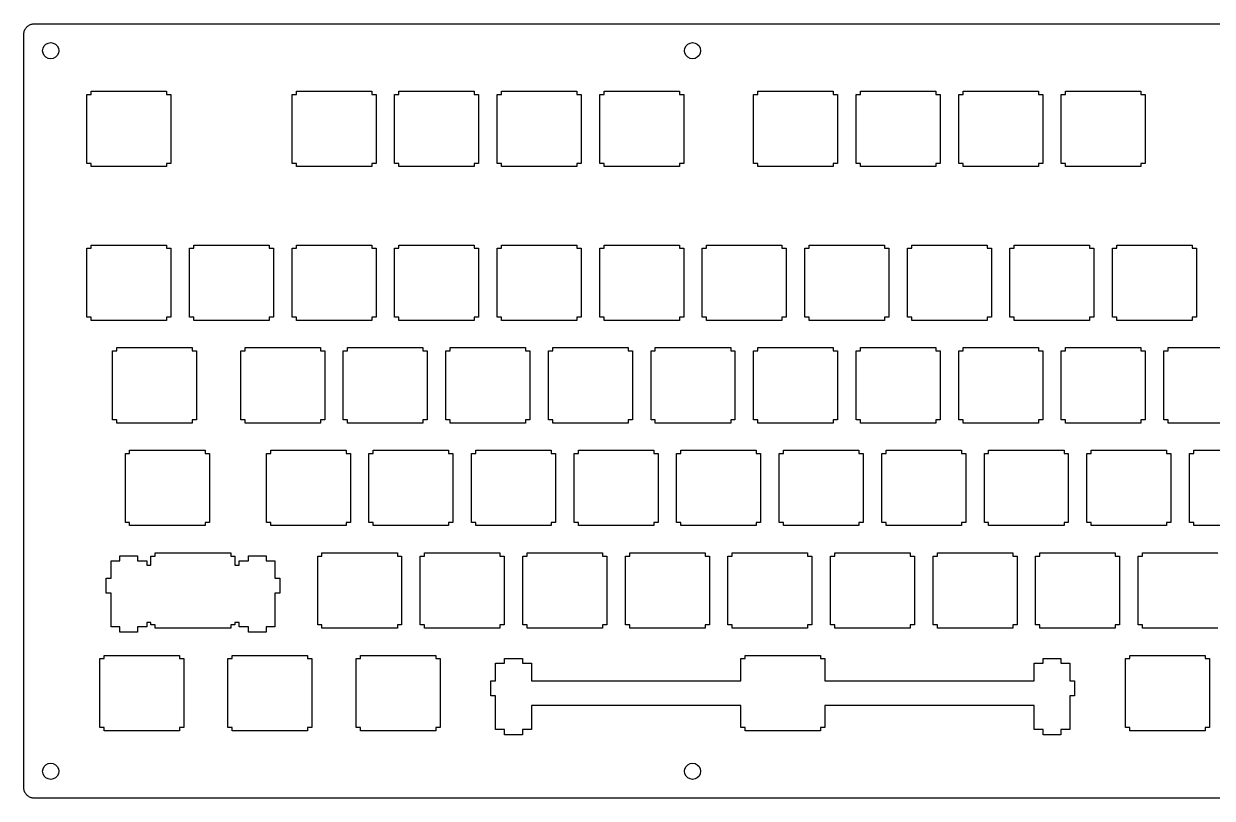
# Model space of a CAD drawing. Extents: x 0 to 368, y 0 to 144.
# Drawn here: x 0.1 to 220.8, y 0.1 to 143.9 of the extents above; entities that cross this region are included whole.
import ezdxf

# ---------------------------------------------------------------- set-up
doc = ezdxf.new("R2010")
doc.units = 0
doc.layers.get('0').update_dxf_attribs({"linetype": 'CONTINUOUS'})

msp = doc.modelspace()

# ---------------------------------------------------------------- linework, layer by layer
at = {"color": 0}
for p, q in [((0.79513, 143.458), (0.91777, 143.556)), ((0.91777, 143.556), (1.04869, 143.643)), ((1.04869, 143.643), (1.18511, 143.72)), ((1.18511, 143.72), (1.32843, 143.786)), ((1.32843, 143.786), (1.47588, 143.839)), ((1.47588, 143.839), (1.62609, 143.882)), ((1.62609, 143.882), (1.78043, 143.913)), ((1.78043, 143.913), (1.93614, 143.932)), ((1.93614, 143.932), (2.09324, 143.938)), ((2.09324, 143.938), (365.756, 143.938)), ((0.09371, 141.938), (0.09922, 142.095)), ((0.09371, 2.11253), (0.09371, 141.938)), ((0.09922, 142.095), (0.11851, 142.251)), ((0.11851, 142.251), (0.14883, 142.405)), ((0.14883, 142.405), (0.19155, 142.555)), ((0.19155, 142.555), (0.24529, 142.703)), ((0.24529, 142.703), (0.31144, 142.846)), ((0.31144, 142.846), (0.38861, 142.983)), ((0.38861, 142.983), (0.47542, 143.113)), ((0.47542, 143.113), (0.57326, 143.236)), ((0.57326, 143.236), (0.67937, 143.352)), ((0.67937, 143.352), (0.79513, 143.458)), ((3.59392, 138.938), (3.66695, 139.401)), ((3.66695, 139.401), (3.87918, 139.82)), ((3.87918, 139.82), (4.21128, 140.152)), ((4.21128, 140.152), (4.63021, 140.364)), ((4.63021, 140.364), (5.09323, 140.437)), ((5.09323, 140.437), (5.55763, 140.364)), ((5.55763, 140.364), (5.97517, 140.152)), ((5.97517, 140.152), (6.30728, 139.82)), ((6.30728, 139.82), (6.52089, 139.401)), ((6.52089, 139.401), (6.59391, 138.938)), ((122.815, 138.938), (122.888, 139.401)), ((122.888, 139.401), (123.1, 139.82)), ((123.1, 139.82), (123.432, 140.152)), ((123.432, 140.152), (123.851, 140.364)), ((123.851, 140.364), (124.314, 140.437)), ((124.314, 140.437), (124.777, 140.364)), ((124.777, 140.364), (125.196, 140.152)), ((125.196, 140.152), (125.528, 139.82)), ((125.528, 139.82), (125.741, 139.401)), ((125.741, 139.401), (125.815, 138.938)), ((3.66695, 138.473), (3.59392, 138.938)), ((3.87918, 138.056), (3.66695, 138.473)), ((4.21128, 137.724), (3.87918, 138.056)), ((4.63021, 137.51), (4.21128, 137.724)), ((5.09323, 137.437), (4.63021, 137.51)), ((5.55763, 137.51), (5.09323, 137.437)), ((5.97517, 137.724), (5.55763, 137.51)), ((6.30728, 138.056), (5.97517, 137.724)), ((6.52089, 138.473), (6.30728, 138.056)), ((6.59391, 138.938), (6.52089, 138.473)), ((122.888, 138.473), (122.815, 138.938)), ((123.1, 138.056), (122.888, 138.473)), ((123.432, 137.724), (123.1, 138.056)), ((123.851, 137.51), (123.432, 137.724)), ((124.314, 137.437), (123.851, 137.51)), ((124.777, 137.51), (124.314, 137.437)), ((125.196, 137.724), (124.777, 137.51)), ((125.528, 138.056), (125.196, 137.724)), ((125.741, 138.473), (125.528, 138.056)), ((125.815, 138.938), (125.741, 138.473)), ((11.8194, 118.012), (11.8194, 130.813)), ((11.8194, 130.813), (12.6187, 130.813)), ((12.6187, 130.813), (12.6187, 131.413)), ((12.6187, 131.413), (26.6182, 131.413)), ((26.6182, 131.413), (26.6182, 130.813)), ((26.6182, 130.813), (27.4188, 130.813)), ((27.4188, 130.813), (27.4188, 118.012)), ((49.9195, 118.012), (49.9195, 130.813)), ((49.9195, 130.813), (50.7189, 130.813)), ((50.7189, 130.813), (50.7189, 131.413)), ((50.7189, 131.413), (64.7181, 131.413)), ((64.7181, 131.413), (64.7181, 130.813)), ((64.7181, 130.813), (65.519, 130.813)), ((65.519, 130.813), (65.519, 118.012)), ((68.9695, 118.012), (68.9695, 130.813)), ((68.9695, 130.813), (69.7689, 130.813)), ((69.7689, 130.813), (69.7689, 131.413)), ((69.7689, 131.413), (83.7681, 131.413)), ((83.7681, 131.413), (83.7681, 130.813)), ((83.7681, 130.813), (84.569, 130.813)), ((84.569, 130.813), (84.569, 118.012)), ((88.0195, 118.012), (88.0195, 130.813)), ((88.0195, 130.813), (88.8189, 130.813)), ((88.8189, 130.813), (88.8189, 131.413)), ((88.8189, 131.413), (102.818, 131.413)), ((102.818, 131.413), (102.818, 130.813)), ((102.818, 130.813), (103.619, 130.813)), ((103.619, 130.813), (103.619, 118.012)), ((107.069, 118.012), (107.069, 130.813)), ((107.069, 130.813), (107.869, 130.813)), ((107.869, 130.813), (107.869, 131.413)), ((107.869, 131.413), (121.868, 131.413)), ((121.868, 131.413), (121.868, 130.813)), ((121.868, 130.813), (122.669, 130.813)), ((122.669, 130.813), (122.669, 118.012)), ((135.644, 118.012), (135.644, 130.813)), ((135.644, 130.813), (136.444, 130.813)), ((136.444, 130.813), (136.444, 131.413)), ((136.444, 131.413), (150.443, 131.413)), ((150.443, 131.413), (150.443, 130.813)), ((150.443, 130.813), (151.244, 130.813)), ((151.244, 130.813), (151.244, 118.012)), ((154.694, 118.012), (154.694, 130.813)), ((154.694, 130.813), (155.494, 130.813)), ((155.494, 130.813), (155.494, 131.413)), ((155.494, 131.413), (169.493, 131.413)), ((169.493, 131.413), (169.493, 130.813)), ((169.493, 130.813), (170.294, 130.813)), ((170.294, 130.813), (170.294, 118.012)), ((173.743, 118.012), (173.743, 130.813)), ((173.743, 130.813), (174.544, 130.813)), ((174.544, 130.813), (174.544, 131.413)), ((174.544, 131.413), (188.543, 131.413)), ((188.543, 131.413), (188.543, 130.813)), ((188.543, 130.813), (189.344, 130.813)), ((189.344, 130.813), (189.344, 118.012)), ((192.793, 118.012), (192.793, 130.813)), ((192.793, 130.813), (193.594, 130.813)), ((193.594, 130.813), (193.594, 131.413)), ((193.594, 131.413), (207.593, 131.413)), ((207.593, 131.413), (207.593, 130.813)), ((207.593, 130.813), (208.394, 130.813)), ((208.394, 130.813), (208.394, 118.012)), ((12.6187, 118.012), (11.8194, 118.012)), ((12.6187, 117.413), (12.6187, 118.012)), ((26.6182, 117.413), (12.6187, 117.413)), ((26.6182, 118.012), (26.6182, 117.413)), ((27.4188, 118.012), (26.6182, 118.012)), ((50.7189, 118.012), (49.9195, 118.012)), ((50.7189, 117.413), (50.7189, 118.012)), ((64.7181, 117.413), (50.7189, 117.413)), ((64.7181, 118.012), (64.7181, 117.413)), ((65.519, 118.012), (64.7181, 118.012)), ((69.7689, 118.012), (68.9695, 118.012)), ((69.7689, 117.413), (69.7689, 118.012)), ((83.7681, 117.413), (69.7689, 117.413)), ((83.7681, 118.012), (83.7681, 117.413)), ((84.569, 118.012), (83.7681, 118.012)), ((88.8189, 118.012), (88.0195, 118.012)), ((88.8189, 117.413), (88.8189, 118.012)), ((102.818, 117.413), (88.8189, 117.413)), ((102.818, 118.012), (102.818, 117.413)), ((103.619, 118.012), (102.818, 118.012)), ((107.869, 118.012), (107.069, 118.012)), ((107.869, 117.413), (107.869, 118.012)), ((121.868, 117.413), (107.869, 117.413)), ((121.868, 118.012), (121.868, 117.413)), ((122.669, 118.012), (121.868, 118.012)), ((136.444, 118.012), (135.644, 118.012)), ((136.444, 117.413), (136.444, 118.012)), ((150.443, 117.413), (136.444, 117.413)), ((150.443, 118.012), (150.443, 117.413)), ((151.244, 118.012), (150.443, 118.012)), ((155.494, 118.012), (154.694, 118.012)), ((155.494, 117.413), (155.494, 118.012)), ((169.493, 117.413), (155.494, 117.413)), ((169.493, 118.012), (169.493, 117.413)), ((170.294, 118.012), (169.493, 118.012)), ((174.544, 118.012), (173.743, 118.012)), ((174.544, 117.413), (174.544, 118.012)), ((188.543, 117.413), (174.544, 117.413)), ((188.543, 118.012), (188.543, 117.413)), ((189.344, 118.012), (188.543, 118.012)), ((193.594, 118.012), (192.793, 118.012)), ((193.594, 117.413), (193.594, 118.012)), ((207.593, 117.413), (193.594, 117.413)), ((207.593, 118.012), (207.593, 117.413)), ((208.394, 118.012), (207.593, 118.012)), ((11.8194, 89.4373), (11.8194, 102.238)), ((11.8194, 102.238), (12.6187, 102.238)), ((12.6187, 102.238), (12.6187, 102.838)), ((12.6187, 102.838), (26.6182, 102.838)), ((26.6182, 102.838), (26.6182, 102.238)), ((26.6182, 102.238), (27.4188, 102.238)), ((27.4188, 102.238), (27.4188, 89.4373)), ((30.8694, 89.4373), (30.8694, 102.238)), ((30.8694, 102.238), (31.6687, 102.238)), ((31.6687, 102.238), (31.6687, 102.838)), ((31.6687, 102.838), (45.6681, 102.838)), ((45.6681, 102.838), (45.6681, 102.238)), ((45.6681, 102.238), (46.4689, 102.238)), ((46.4689, 102.238), (46.4689, 89.4373)), ((49.9195, 89.4373), (49.9195, 102.238)), ((49.9195, 102.238), (50.7189, 102.238)), ((50.7189, 102.238), (50.7189, 102.838)), ((50.7189, 102.838), (64.7181, 102.838)), ((64.7181, 102.838), (64.7181, 102.238)), ((64.7181, 102.238), (65.519, 102.238)), ((65.519, 102.238), (65.519, 89.4373)), ((68.9695, 89.4373), (68.9695, 102.238)), ((68.9695, 102.238), (69.7689, 102.238)), ((69.7689, 102.238), (69.7689, 102.838)), ((69.7689, 102.838), (83.7681, 102.838)), ((83.7681, 102.838), (83.7681, 102.238)), ((83.7681, 102.238), (84.569, 102.238)), ((84.569, 102.238), (84.569, 89.4373)), ((88.0195, 89.4373), (88.0195, 102.238)), ((88.0195, 102.238), (88.8189, 102.238)), ((88.8189, 102.238), (88.8189, 102.838)), ((88.8189, 102.838), (102.818, 102.838)), ((102.818, 102.838), (102.818, 102.238)), ((102.818, 102.238), (103.619, 102.238)), ((103.619, 102.238), (103.619, 89.4373)), ((107.069, 89.4373), (107.069, 102.238)), ((107.069, 102.238), (107.869, 102.238)), ((107.869, 102.238), (107.869, 102.838)), ((107.869, 102.838), (121.868, 102.838)), ((121.868, 102.838), (121.868, 102.238)), ((121.868, 102.238), (122.669, 102.238)), ((122.669, 102.238), (122.669, 89.4373)), ((126.119, 89.4373), (126.119, 102.238)), ((126.119, 102.238), (126.919, 102.238)), ((126.919, 102.238), (126.919, 102.838)), ((126.919, 102.838), (140.918, 102.838)), ((140.918, 102.838), (140.918, 102.238)), ((140.918, 102.238), (141.719, 102.238)), ((141.719, 102.238), (141.719, 89.4373)), ((145.169, 89.4373), (145.169, 102.238)), ((145.169, 102.238), (145.969, 102.238)), ((145.969, 102.238), (145.969, 102.838)), ((145.969, 102.838), (159.968, 102.838)), ((159.968, 102.838), (159.968, 102.238)), ((159.968, 102.238), (160.769, 102.238)), ((160.769, 102.238), (160.769, 89.4373)), ((164.218, 89.4373), (164.218, 102.238)), ((164.218, 102.238), (165.019, 102.238)), ((165.019, 102.238), (165.019, 102.838)), ((165.019, 102.838), (179.018, 102.838)), ((179.018, 102.838), (179.018, 102.238)), ((179.018, 102.238), (179.819, 102.238)), ((179.819, 102.238), (179.819, 89.4373)), ((183.268, 89.4373), (183.268, 102.238)), ((183.268, 102.238), (184.069, 102.238)), ((184.069, 102.238), (184.069, 102.838)), ((184.069, 102.838), (198.068, 102.838)), ((198.068, 102.838), (198.068, 102.238)), ((198.068, 102.238), (198.869, 102.238)), ((198.869, 102.238), (198.869, 89.4373)), ((202.318, 89.4373), (202.318, 102.238)), ((202.318, 102.238), (203.119, 102.238)), ((203.119, 102.238), (203.119, 102.838)), ((203.119, 102.838), (217.118, 102.838)), ((217.118, 102.838), (217.118, 102.238)), ((217.118, 102.238), (217.919, 102.238)), ((217.919, 102.238), (217.919, 89.4373)), ((12.6187, 89.4373), (11.8194, 89.4373)), ((12.6187, 88.8379), (12.6187, 89.4373)), ((26.6182, 88.8379), (12.6187, 88.8379)), ((26.6182, 89.4373), (26.6182, 88.8379)), ((27.4188, 89.4373), (26.6182, 89.4373)), ((31.6687, 89.4373), (30.8694, 89.4373)), ((31.6687, 88.8379), (31.6687, 89.4373)), ((45.6681, 88.8379), (31.6687, 88.8379)), ((45.6681, 89.4373), (45.6681, 88.8379)), ((46.4689, 89.4373), (45.6681, 89.4373)), ((50.7189, 89.4373), (49.9195, 89.4373)), ((50.7189, 88.8379), (50.7189, 89.4373)), ((64.7181, 88.8379), (50.7189, 88.8379)), ((64.7181, 89.4373), (64.7181, 88.8379)), ((65.519, 89.4373), (64.7181, 89.4373)), ((69.7689, 89.4373), (68.9695, 89.4373)), ((69.7689, 88.8379), (69.7689, 89.4373)), ((83.7681, 88.8379), (69.7689, 88.8379)), ((83.7681, 89.4373), (83.7681, 88.8379)), ((84.569, 89.4373), (83.7681, 89.4373)), ((88.8189, 89.4373), (88.0195, 89.4373)), ((88.8189, 88.8379), (88.8189, 89.4373)), ((102.818, 88.8379), (88.8189, 88.8379)), ((102.818, 89.4373), (102.818, 88.8379)), ((103.619, 89.4373), (102.818, 89.4373)), ((107.869, 89.4373), (107.069, 89.4373)), ((107.869, 88.8379), (107.869, 89.4373)), ((121.868, 88.8379), (107.869, 88.8379)), ((121.868, 89.4373), (121.868, 88.8379)), ((122.669, 89.4373), (121.868, 89.4373)), ((126.919, 89.4373), (126.119, 89.4373)), ((126.919, 88.8379), (126.919, 89.4373)), ((140.918, 88.8379), (126.919, 88.8379)), ((140.918, 89.4373), (140.918, 88.8379)), ((141.719, 89.4373), (140.918, 89.4373)), ((145.969, 89.4373), (145.169, 89.4373)), ((145.969, 88.8379), (145.969, 89.4373)), ((159.968, 88.8379), (145.969, 88.8379)), ((159.968, 89.4373), (159.968, 88.8379)), ((160.769, 89.4373), (159.968, 89.4373)), ((165.019, 89.4373), (164.218, 89.4373)), ((165.019, 88.8379), (165.019, 89.4373)), ((179.018, 88.8379), (165.019, 88.8379)), ((179.018, 89.4373), (179.018, 88.8379)), ((179.819, 89.4373), (179.018, 89.4373)), ((184.069, 89.4373), (183.268, 89.4373)), ((184.069, 88.8379), (184.069, 89.4373)), ((198.068, 88.8379), (184.069, 88.8379)), ((198.068, 89.4373), (198.068, 88.8379)), ((198.869, 89.4373), (198.068, 89.4373)), ((203.119, 89.4373), (202.318, 89.4373)), ((203.119, 88.8379), (203.119, 89.4373)), ((217.118, 88.8379), (203.119, 88.8379)), ((217.118, 89.4373), (217.118, 88.8379)), ((217.919, 89.4373), (217.118, 89.4373)), ((16.5819, 70.3873), (16.5819, 83.1882)), ((16.5819, 83.1882), (17.3812, 83.1882)), ((17.3812, 83.1882), (17.3812, 83.7875)), ((17.3812, 83.7875), (31.3821, 83.7875)), ((31.3821, 83.7875), (31.3821, 83.1882)), ((31.3821, 83.1882), (32.1813, 83.1882)), ((32.1813, 83.1882), (32.1813, 70.3873)), ((40.3945, 70.3873), (40.3945, 83.1882)), ((40.3945, 83.1882), (41.1939, 83.1882)), ((41.1939, 83.1882), (41.1939, 83.7875)), ((41.1939, 83.7875), (55.1931, 83.7875)), ((55.1931, 83.7875), (55.1931, 83.1882)), ((55.1931, 83.1882), (55.9939, 83.1882)), ((55.9939, 83.1882), (55.9939, 70.3873)), ((59.4445, 70.3873), (59.4445, 83.1882)), ((59.4445, 83.1882), (60.2439, 83.1882)), ((60.2439, 83.1882), (60.2439, 83.7875)), ((60.2439, 83.7875), (74.2431, 83.7875)), ((74.2431, 83.7875), (74.2431, 83.1882)), ((74.2431, 83.1882), (75.044, 83.1882)), ((75.044, 83.1882), (75.044, 70.3873)), ((78.4945, 70.3873), (78.4945, 83.1882)), ((78.4945, 83.1882), (79.2939, 83.1882)), ((79.2939, 83.1882), (79.2939, 83.7875)), ((79.2939, 83.7875), (93.2931, 83.7875)), ((93.2931, 83.7875), (93.2931, 83.1882)), ((93.2931, 83.1882), (94.0939, 83.1882)), ((94.0939, 83.1882), (94.0939, 70.3873)), ((97.5445, 70.3873), (97.5445, 83.1882)), ((97.5445, 83.1882), (98.3439, 83.1882)), ((98.3439, 83.1882), (98.3439, 83.7875)), ((98.3439, 83.7875), (112.343, 83.7875)), ((112.343, 83.7875), (112.343, 83.1882)), ((112.343, 83.1882), (113.144, 83.1882)), ((113.144, 83.1882), (113.144, 70.3873)), ((116.594, 70.3873), (116.594, 83.1882)), ((116.594, 83.1882), (117.394, 83.1882)), ((117.394, 83.1882), (117.394, 83.7875)), ((117.394, 83.7875), (131.393, 83.7875)), ((131.393, 83.7875), (131.393, 83.1882)), ((131.393, 83.1882), (132.194, 83.1882)), ((132.194, 83.1882), (132.194, 70.3873)), ((135.644, 70.3873), (135.644, 83.1882)), ((135.644, 83.1882), (136.444, 83.1882)), ((136.444, 83.1882), (136.444, 83.7875)), ((136.444, 83.7875), (150.443, 83.7875)), ((150.443, 83.7875), (150.443, 83.1882)), ((150.443, 83.1882), (151.244, 83.1882)), ((151.244, 83.1882), (151.244, 70.3873)), ((154.694, 70.3873), (154.694, 83.1882)), ((154.694, 83.1882), (155.494, 83.1882)), ((155.494, 83.1882), (155.494, 83.7875)), ((155.494, 83.7875), (169.493, 83.7875)), ((169.493, 83.7875), (169.493, 83.1882)), ((169.493, 83.1882), (170.294, 83.1882)), ((170.294, 83.1882), (170.294, 70.3873)), ((173.743, 70.3873), (173.743, 83.1882)), ((173.743, 83.1882), (174.544, 83.1882)), ((174.544, 83.1882), (174.544, 83.7875)), ((174.544, 83.7875), (188.543, 83.7875)), ((188.543, 83.7875), (188.543, 83.1882)), ((188.543, 83.1882), (189.344, 83.1882)), ((189.344, 83.1882), (189.344, 70.3873)), ((192.793, 70.3873), (192.793, 83.1882)), ((192.793, 83.1882), (193.594, 83.1882)), ((193.594, 83.1882), (193.594, 83.7875)), ((193.594, 83.7875), (207.593, 83.7875)), ((207.593, 83.7875), (207.593, 83.1882)), ((207.593, 83.1882), (208.394, 83.1882)), ((208.394, 83.1882), (208.394, 70.3873)), ((211.843, 70.3873), (211.843, 83.1882)), ((211.843, 83.1882), (212.644, 83.1882)), ((212.644, 83.1882), (212.644, 83.7875)), ((212.644, 83.7875), (226.643, 83.7875)), ((17.3812, 70.3873), (16.5819, 70.3873)), ((17.3812, 69.7879), (17.3812, 70.3873)), ((31.3821, 69.7879), (17.3812, 69.7879)), ((31.3821, 70.3873), (31.3821, 69.7879)), ((32.1813, 70.3873), (31.3821, 70.3873)), ((41.1939, 70.3873), (40.3945, 70.3873)), ((41.1939, 69.7879), (41.1939, 70.3873)), ((55.1931, 69.7879), (41.1939, 69.7879)), ((55.1931, 70.3873), (55.1931, 69.7879)), ((55.9939, 70.3873), (55.1931, 70.3873)), ((60.2439, 70.3873), (59.4445, 70.3873)), ((60.2439, 69.7879), (60.2439, 70.3873)), ((74.2431, 69.7879), (60.2439, 69.7879)), ((74.2431, 70.3873), (74.2431, 69.7879)), ((75.044, 70.3873), (74.2431, 70.3873)), ((79.2939, 70.3873), (78.4945, 70.3873)), ((79.2939, 69.7879), (79.2939, 70.3873)), ((93.2931, 69.7879), (79.2939, 69.7879)), ((93.2931, 70.3873), (93.2931, 69.7879)), ((94.0939, 70.3873), (93.2931, 70.3873)), ((98.3439, 70.3873), (97.5445, 70.3873)), ((98.3439, 69.7879), (98.3439, 70.3873)), ((112.343, 69.7879), (98.3439, 69.7879)), ((112.343, 70.3873), (112.343, 69.7879)), ((113.144, 70.3873), (112.343, 70.3873)), ((117.394, 70.3873), (116.594, 70.3873)), ((117.394, 69.7879), (117.394, 70.3873)), ((131.393, 69.7879), (117.394, 69.7879)), ((131.393, 70.3873), (131.393, 69.7879)), ((132.194, 70.3873), (131.393, 70.3873)), ((136.444, 70.3873), (135.644, 70.3873)), ((136.444, 69.7879), (136.444, 70.3873)), ((150.443, 69.7879), (136.444, 69.7879)), ((150.443, 70.3873), (150.443, 69.7879)), ((151.244, 70.3873), (150.443, 70.3873)), ((155.494, 70.3873), (154.694, 70.3873)), ((155.494, 69.7879), (155.494, 70.3873)), ((169.493, 69.7879), (155.494, 69.7879)), ((169.493, 70.3873), (169.493, 69.7879)), ((170.294, 70.3873), (169.493, 70.3873)), ((174.544, 70.3873), (173.743, 70.3873)), ((174.544, 69.7879), (174.544, 70.3873)), ((188.543, 69.7879), (174.544, 69.7879)), ((188.543, 70.3873), (188.543, 69.7879)), ((189.344, 70.3873), (188.543, 70.3873)), ((193.594, 70.3873), (192.793, 70.3873)), ((193.594, 69.7879), (193.594, 70.3873)), ((207.593, 69.7879), (193.594, 69.7879)), ((207.593, 70.3873), (207.593, 69.7879)), ((208.394, 70.3873), (207.593, 70.3873)), ((212.644, 70.3873), (211.843, 70.3873)), ((212.644, 69.7879), (212.644, 70.3873)), ((226.643, 69.7879), (212.644, 69.7879)), ((18.9632, 51.3373), (18.9632, 64.1382)), ((18.9632, 64.1382), (19.7624, 64.1382)), ((19.7624, 64.1382), (19.7624, 64.7375)), ((19.7624, 64.7375), (33.7633, 64.7375)), ((33.7633, 64.7375), (33.7633, 64.1382)), ((33.7633, 64.1382), (34.5626, 64.1382)), ((34.5626, 64.1382), (34.5626, 51.3373)), ((45.1556, 51.3373), (45.1556, 64.1382)), ((45.1556, 64.1382), (45.9564, 64.1382)), ((45.9564, 64.1382), (45.9564, 64.7375)), ((45.9564, 64.7375), (59.9556, 64.7375)), ((59.9556, 64.7375), (59.9556, 64.1382)), ((59.9556, 64.1382), (60.7564, 64.1382)), ((60.7564, 64.1382), (60.7564, 51.3373)), ((64.2056, 51.3373), (64.2056, 64.1382)), ((64.2056, 64.1382), (65.0064, 64.1382)), ((65.0064, 64.1382), (65.0064, 64.7375)), ((65.0064, 64.7375), (79.0056, 64.7375)), ((79.0056, 64.7375), (79.0056, 64.1382)), ((79.0056, 64.1382), (79.8065, 64.1382)), ((79.8065, 64.1382), (79.8065, 51.3373)), ((83.2556, 51.3373), (83.2556, 64.1382)), ((83.2556, 64.1382), (84.0564, 64.1382)), ((84.0564, 64.1382), (84.0564, 64.7375)), ((84.0564, 64.7375), (98.0556, 64.7375)), ((98.0556, 64.7375), (98.0556, 64.1382)), ((98.0556, 64.1382), (98.8564, 64.1382)), ((98.8564, 64.1382), (98.8564, 51.3373)), ((102.306, 51.3373), (102.306, 64.1382)), ((102.306, 64.1382), (103.106, 64.1382)), ((103.106, 64.1382), (103.106, 64.7375)), ((103.106, 64.7375), (117.106, 64.7375)), ((117.106, 64.7375), (117.106, 64.1382)), ((117.106, 64.1382), (117.906, 64.1382)), ((117.906, 64.1382), (117.906, 51.3373)), ((121.357, 51.3373), (121.357, 64.1382)), ((121.357, 64.1382), (122.156, 64.1382)), ((122.156, 64.1382), (122.156, 64.7375)), ((122.156, 64.7375), (136.156, 64.7375)), ((136.156, 64.7375), (136.156, 64.1382)), ((136.156, 64.1382), (136.956, 64.1382)), ((136.956, 64.1382), (136.956, 51.3373)), ((140.406, 51.3373), (140.406, 64.1382)), ((140.406, 64.1382), (141.206, 64.1382)), ((141.206, 64.1382), (141.206, 64.7375)), ((141.206, 64.7375), (155.207, 64.7375)), ((155.207, 64.7375), (155.207, 64.1382)), ((155.207, 64.1382), (156.006, 64.1382)), ((156.006, 64.1382), (156.006, 51.3373)), ((159.457, 51.3373), (159.457, 64.1382)), ((159.457, 64.1382), (160.256, 64.1382)), ((160.256, 64.1382), (160.256, 64.7375)), ((160.256, 64.7375), (174.257, 64.7375)), ((174.257, 64.7375), (174.257, 64.1382)), ((174.257, 64.1382), (175.056, 64.1382)), ((175.056, 64.1382), (175.056, 51.3373)), ((178.507, 51.3373), (178.507, 64.1382)), ((178.507, 64.1382), (179.306, 64.1382)), ((179.306, 64.1382), (179.306, 64.7375)), ((179.306, 64.7375), (193.307, 64.7375)), ((193.307, 64.7375), (193.307, 64.1382)), ((193.307, 64.1382), (194.106, 64.1382)), ((194.106, 64.1382), (194.106, 51.3373)), ((197.557, 51.3373), (197.557, 64.1382)), ((197.557, 64.1382), (198.356, 64.1382)), ((198.356, 64.1382), (198.356, 64.7375)), ((198.356, 64.7375), (212.357, 64.7375)), ((212.357, 64.7375), (212.357, 64.1382)), ((212.357, 64.1382), (213.156, 64.1382)), ((213.156, 64.1382), (213.156, 51.3373)), ((216.607, 51.3373), (216.607, 64.1382)), ((216.607, 64.1382), (217.406, 64.1382)), ((217.406, 64.1382), (217.406, 64.7375)), ((217.406, 64.7375), (231.407, 64.7375)), ((19.7624, 51.3373), (18.9632, 51.3373)), ((19.7624, 50.7379), (19.7624, 51.3373)), ((33.7633, 51.3373), (33.7633, 50.7379)), ((34.5626, 51.3373), (33.7633, 51.3373)), ((45.9564, 51.3373), (45.1556, 51.3373)), ((45.9564, 50.7379), (45.9564, 51.3373)), ((59.9556, 51.3373), (59.9556, 50.7379)), ((60.7564, 51.3373), (59.9556, 51.3373)), ((65.0064, 51.3373), (64.2056, 51.3373)), ((65.0064, 50.7379), (65.0064, 51.3373)), ((79.0056, 51.3373), (79.0056, 50.7379)), ((79.8065, 51.3373), (79.0056, 51.3373)), ((84.0564, 51.3373), (83.2556, 51.3373)), ((84.0564, 50.7379), (84.0564, 51.3373)), ((98.0556, 51.3373), (98.0556, 50.7379)), ((98.8564, 51.3373), (98.0556, 51.3373)), ((103.106, 51.3373), (102.306, 51.3373)), ((103.106, 50.7379), (103.106, 51.3373)), ((117.106, 51.3373), (117.106, 50.7379)), ((117.906, 51.3373), (117.106, 51.3373)), ((122.156, 51.3373), (121.357, 51.3373)), ((122.156, 50.7379), (122.156, 51.3373)), ((136.156, 51.3373), (136.156, 50.7379)), ((136.956, 51.3373), (136.156, 51.3373)), ((141.206, 51.3373), (140.406, 51.3373)), ((141.206, 50.7379), (141.206, 51.3373)), ((155.207, 51.3373), (155.207, 50.7379)), ((156.006, 51.3373), (155.207, 51.3373)), ((160.256, 51.3373), (159.457, 51.3373)), ((160.256, 50.7379), (160.256, 51.3373)), ((174.257, 51.3373), (174.257, 50.7379)), ((175.056, 51.3373), (174.257, 51.3373)), ((179.306, 51.3373), (178.507, 51.3373)), ((179.306, 50.7379), (179.306, 51.3373)), ((193.307, 51.3373), (193.307, 50.7379)), ((194.106, 51.3373), (193.307, 51.3373)), ((198.356, 51.3373), (197.557, 51.3373)), ((198.356, 50.7379), (198.356, 51.3373)), ((212.357, 51.3373), (212.357, 50.7379)), ((213.156, 51.3373), (212.357, 51.3373)), ((217.406, 51.3373), (216.607, 51.3373)), ((217.406, 50.7379), (217.406, 51.3373)), ((33.7633, 50.7379), (19.7624, 50.7379)), ((59.9556, 50.7379), (45.9564, 50.7379)), ((79.0056, 50.7379), (65.0064, 50.7379)), ((98.0556, 50.7379), (84.0564, 50.7379)), ((117.106, 50.7379), (103.106, 50.7379)), ((136.156, 50.7379), (122.156, 50.7379)), ((155.207, 50.7379), (141.206, 50.7379)), ((174.257, 50.7379), (160.256, 50.7379)), ((193.307, 50.7379), (179.306, 50.7379)), ((212.357, 50.7379), (198.356, 50.7379)), ((231.407, 50.7379), (217.406, 50.7379)), ((16.2994, 40.9871), (16.2994, 44.2172)), ((16.2994, 44.2172), (17.9241, 44.2172)), ((17.9241, 44.2172), (17.9241, 45.1376)), ((17.9241, 45.1376), (21.2246, 45.1376)), ((21.2246, 45.1376), (21.2246, 44.2172)), ((21.2246, 44.2172), (22.9499, 44.2172)), ((22.9499, 44.2172), (22.9499, 43.4178)), ((23.7243, 43.4178), (23.7243, 45.0882)), ((23.7243, 45.0882), (24.5249, 45.0882)), ((24.5249, 45.0882), (24.5249, 45.6875)), ((24.5249, 45.6875), (38.5244, 45.6875)), ((38.5244, 45.6875), (38.5244, 45.0882)), ((38.5244, 45.0882), (39.3252, 45.0882)), ((39.3252, 45.0882), (39.3252, 43.4178)), ((40.0995, 43.4178), (40.0995, 44.2172)), ((40.0995, 44.2172), (41.825, 44.2172)), ((41.825, 44.2172), (41.825, 45.1376)), ((41.825, 45.1376), (45.1252, 45.1376)), ((45.1252, 45.1376), (45.1252, 44.2172)), ((45.1252, 44.2172), (46.7501, 44.2172)), ((46.7501, 44.2172), (46.7501, 40.9871)), ((54.682, 32.2874), (54.682, 45.0882)), ((54.682, 45.0882), (55.4814, 45.0882)), ((55.4814, 45.0882), (55.4814, 45.6875)), ((55.4814, 45.6875), (69.4821, 45.6875)), ((69.4821, 45.6875), (69.4821, 45.0882)), ((69.4821, 45.0882), (70.2815, 45.0882)), ((70.2815, 45.0882), (70.2815, 32.2874)), ((73.732, 32.2874), (73.732, 45.0882)), ((73.732, 45.0882), (74.5314, 45.0882)), ((74.5314, 45.0882), (74.5314, 45.6875)), ((74.5314, 45.6875), (88.5321, 45.6875)), ((88.5321, 45.6875), (88.5321, 45.0882)), ((88.5321, 45.0882), (89.3315, 45.0882)), ((89.3315, 45.0882), (89.3315, 32.2874)), ((92.782, 32.2874), (92.782, 45.0882)), ((92.782, 45.0882), (93.5814, 45.0882)), ((93.5814, 45.0882), (93.5814, 45.6875)), ((93.5814, 45.6875), (107.582, 45.6875)), ((107.582, 45.6875), (107.582, 45.0882)), ((107.582, 45.0882), (108.381, 45.0882)), ((108.381, 45.0882), (108.381, 32.2874)), ((111.832, 32.2874), (111.832, 45.0882)), ((111.832, 45.0882), (112.631, 45.0882)), ((112.631, 45.0882), (112.631, 45.6875)), ((112.631, 45.6875), (126.632, 45.6875)), ((126.632, 45.6875), (126.632, 45.0882)), ((126.632, 45.0882), (127.431, 45.0882)), ((127.431, 45.0882), (127.431, 32.2874)), ((130.881, 32.2874), (130.881, 45.0882)), ((130.881, 45.0882), (131.681, 45.0882)), ((131.681, 45.0882), (131.681, 45.6875)), ((131.681, 45.6875), (145.682, 45.6875)), ((145.682, 45.6875), (145.682, 45.0882)), ((145.682, 45.0882), (146.481, 45.0882)), ((146.481, 45.0882), (146.481, 32.2874)), ((149.932, 32.2874), (149.932, 45.0882)), ((149.932, 45.0882), (150.731, 45.0882)), ((150.731, 45.0882), (150.731, 45.6875)), ((150.731, 45.6875), (164.732, 45.6875)), ((164.732, 45.6875), (164.732, 45.0882)), ((164.732, 45.0882), (165.531, 45.0882)), ((165.531, 45.0882), (165.531, 32.2874)), ((168.982, 32.2874), (168.982, 45.0882)), ((168.982, 45.0882), (169.781, 45.0882)), ((169.781, 45.0882), (169.781, 45.6875)), ((169.781, 45.6875), (183.782, 45.6875)), ((183.782, 45.6875), (183.782, 45.0882)), ((183.782, 45.0882), (184.581, 45.0882)), ((184.581, 45.0882), (184.581, 32.2874)), ((188.032, 32.2874), (188.032, 45.0882)), ((188.032, 45.0882), (188.831, 45.0882)), ((188.831, 45.0882), (188.831, 45.6875)), ((188.831, 45.6875), (202.832, 45.6875)), ((202.832, 45.6875), (202.832, 45.0882)), ((202.832, 45.0882), (203.631, 45.0882)), ((203.631, 45.0882), (203.631, 32.2874)), ((207.082, 32.2874), (207.082, 45.0882)), ((207.082, 45.0882), (207.881, 45.0882)), ((207.881, 45.0882), (207.881, 45.6875)), ((207.881, 45.6875), (221.882, 45.6875)), ((22.9499, 43.4178), (23.7243, 43.4178)), ((39.3252, 43.4178), (40.0995, 43.4178)), ((15.4244, 38.1868), (15.4244, 40.9871)), ((15.4244, 40.9871), (16.2994, 40.9871)), ((46.7501, 40.9871), (47.625, 40.9871)), ((47.625, 40.9871), (47.625, 38.1868)), ((16.2994, 38.1868), (15.4244, 38.1868)), ((16.2994, 31.9168), (16.2994, 38.1868)), ((46.7501, 38.1868), (46.7501, 31.9168)), ((47.625, 38.1868), (46.7501, 38.1868)), ((17.9241, 31.9168), (16.2994, 31.9168)), ((17.9241, 30.937), (17.9241, 31.9168)), ((21.2246, 30.937), (17.9241, 30.937)), ((22.9499, 31.9168), (21.2246, 31.9168)), ((21.2246, 31.9168), (21.2246, 30.937)), ((23.7243, 32.7174), (22.9499, 32.7174)), ((22.9499, 32.7174), (22.9499, 31.9168)), ((23.7243, 32.2874), (23.7243, 32.7174)), ((24.5249, 32.2874), (23.7243, 32.2874)), ((24.5249, 31.688), (24.5249, 32.2874)), ((38.5244, 31.688), (24.5249, 31.688)), ((39.3252, 32.2874), (38.5244, 32.2874)), ((38.5244, 32.2874), (38.5244, 31.688)), ((40.0995, 32.7174), (39.3252, 32.7174)), ((39.3252, 32.7174), (39.3252, 32.2874)), ((40.0995, 31.9168), (40.0995, 32.7174)), ((41.825, 31.9168), (40.0995, 31.9168)), ((41.825, 30.937), (41.825, 31.9168)), ((45.1252, 30.937), (41.825, 30.937)), ((46.7501, 31.9168), (45.1252, 31.9168)), ((45.1252, 31.9168), (45.1252, 30.937)), ((55.4814, 32.2874), (54.682, 32.2874)), ((55.4814, 31.688), (55.4814, 32.2874)), ((69.4821, 31.688), (55.4814, 31.688)), ((69.4821, 32.2874), (69.4821, 31.688)), ((70.2815, 32.2874), (69.4821, 32.2874)), ((74.5314, 32.2874), (73.732, 32.2874)), ((74.5314, 31.688), (74.5314, 32.2874)), ((88.5321, 31.688), (74.5314, 31.688)), ((88.5321, 32.2874), (88.5321, 31.688)), ((89.3315, 32.2874), (88.5321, 32.2874)), ((93.5814, 32.2874), (92.782, 32.2874)), ((93.5814, 31.688), (93.5814, 32.2874)), ((107.582, 31.688), (93.5814, 31.688)), ((107.582, 32.2874), (107.582, 31.688)), ((108.381, 32.2874), (107.582, 32.2874)), ((112.631, 32.2874), (111.832, 32.2874)), ((112.631, 31.688), (112.631, 32.2874)), ((126.632, 31.688), (112.631, 31.688)), ((126.632, 32.2874), (126.632, 31.688)), ((127.431, 32.2874), (126.632, 32.2874)), ((131.681, 32.2874), (130.881, 32.2874)), ((131.681, 31.688), (131.681, 32.2874)), ((145.682, 31.688), (131.681, 31.688)), ((145.682, 32.2874), (145.682, 31.688)), ((146.481, 32.2874), (145.682, 32.2874)), ((150.731, 32.2874), (149.932, 32.2874)), ((150.731, 31.688), (150.731, 32.2874)), ((164.732, 31.688), (150.731, 31.688)), ((164.732, 32.2874), (164.732, 31.688)), ((165.531, 32.2874), (164.732, 32.2874)), ((169.781, 32.2874), (168.982, 32.2874)), ((169.781, 31.688), (169.781, 32.2874)), ((183.782, 31.688), (169.781, 31.688)), ((183.782, 32.2874), (183.782, 31.688)), ((184.581, 32.2874), (183.782, 32.2874)), ((188.831, 32.2874), (188.032, 32.2874)), ((188.831, 31.688), (188.831, 32.2874)), ((202.832, 31.688), (188.831, 31.688)), ((202.832, 32.2874), (202.832, 31.688)), ((203.631, 32.2874), (202.832, 32.2874)), ((207.881, 32.2874), (207.082, 32.2874)), ((207.881, 31.688), (207.881, 32.2874)), ((221.882, 31.688), (207.881, 31.688)), ((14.9999, 26.038), (14.9999, 26.6375)), ((14.9999, 26.6375), (28.9994, 26.6375)), ((28.9994, 26.6375), (28.9994, 26.038)), ((38.8126, 26.038), (38.8126, 26.6375)), ((38.8126, 26.6375), (52.8133, 26.6375)), ((52.8133, 26.6375), (52.8133, 26.038)), ((62.6251, 26.038), (62.6251, 26.6375)), ((62.6251, 26.6375), (76.6244, 26.6375)), ((76.6244, 26.6375), (76.6244, 26.038)), ((134.063, 26.038), (134.063, 26.6375)), ((134.063, 26.6375), (148.063, 26.6375)), ((148.063, 26.6375), (148.063, 26.038)), ((205.5, 26.038), (205.5, 26.6375)), ((205.5, 26.6375), (219.499, 26.6375)), ((219.499, 26.6375), (219.499, 26.038)), ((14.1993, 13.2374), (14.1993, 26.038)), ((14.1993, 26.038), (14.9999, 26.038)), ((28.9994, 26.038), (29.8001, 26.038)), ((29.8001, 26.038), (29.8001, 13.2374)), ((38.0132, 13.2374), (38.0132, 26.038)), ((38.0132, 26.038), (38.8126, 26.038)), ((52.8133, 26.038), (53.6127, 26.038)), ((53.6127, 26.038), (53.6127, 13.2374)), ((61.8243, 13.2374), (61.8243, 26.038)), ((61.8243, 26.038), (62.6251, 26.038)), ((76.6244, 26.038), (77.4252, 26.038)), ((77.4252, 26.038), (77.4252, 13.2374)), ((87.7383, 21.937), (87.7383, 25.1671)), ((87.7383, 25.1671), (89.4126, 25.1671)), ((89.4126, 25.1671), (89.4126, 26.0876)), ((89.4126, 26.0876), (92.7132, 26.0876)), ((92.7132, 26.0876), (92.7132, 25.1671)), ((92.7132, 25.1671), (94.3875, 25.1671)), ((94.3875, 25.1671), (94.3875, 21.937)), ((133.263, 21.937), (133.263, 26.038)), ((133.263, 26.038), (134.063, 26.038)), ((148.063, 26.038), (148.863, 26.038)), ((148.863, 26.038), (148.863, 21.937)), ((187.738, 21.937), (187.738, 25.1671)), ((187.738, 25.1671), (189.413, 25.1671)), ((189.413, 25.1671), (189.413, 26.0876)), ((189.413, 26.0876), (192.713, 26.0876)), ((192.713, 26.0876), (192.713, 25.1671)), ((192.713, 25.1671), (194.388, 25.1671)), ((194.388, 25.1671), (194.388, 21.937)), ((204.699, 13.2374), (204.699, 26.038)), ((204.699, 26.038), (205.5, 26.038)), ((219.499, 26.038), (220.3, 26.038)), ((220.3, 26.038), (220.3, 13.2374)), ((86.8634, 19.1368), (86.8634, 21.937)), ((86.8634, 21.937), (87.7383, 21.937)), ((94.3875, 21.937), (133.263, 21.937)), ((148.863, 21.937), (187.738, 21.937)), ((194.388, 21.937), (195.263, 21.937)), ((195.263, 21.937), (195.263, 19.1368)), ((87.7383, 19.1368), (86.8634, 19.1368)), ((87.7383, 12.8668), (87.7383, 19.1368)), ((194.388, 19.1368), (194.388, 12.8668)), ((195.263, 19.1368), (194.388, 19.1368)), ((133.263, 17.3371), (94.3875, 17.3371)), ((94.3875, 17.3371), (94.3875, 12.8668)), ((133.263, 13.2374), (133.263, 17.3371)), ((187.738, 17.3371), (148.863, 17.3371)), ((148.863, 17.3371), (148.863, 13.2374)), ((187.738, 12.8668), (187.738, 17.3371)), ((14.9999, 13.2374), (14.1993, 13.2374)), ((14.9999, 12.638), (14.9999, 13.2374)), ((28.9994, 12.638), (14.9999, 12.638)), ((28.9994, 13.2374), (28.9994, 12.638)), ((29.8001, 13.2374), (28.9994, 13.2374)), ((38.8126, 13.2374), (38.0132, 13.2374)), ((38.8126, 12.638), (38.8126, 13.2374)), ((52.8133, 12.638), (38.8126, 12.638)), ((52.8133, 13.2374), (52.8133, 12.638)), ((53.6127, 13.2374), (52.8133, 13.2374)), ((62.6251, 13.2374), (61.8243, 13.2374)), ((62.6251, 12.638), (62.6251, 13.2374)), ((76.6244, 12.638), (62.6251, 12.638)), ((76.6244, 13.2374), (76.6244, 12.638)), ((77.4252, 13.2374), (76.6244, 13.2374)), ((89.4126, 12.8668), (87.7383, 12.8668)), ((89.4126, 11.887), (89.4126, 12.8668)), ((92.7132, 11.887), (89.4126, 11.887)), ((94.3875, 12.8668), (92.7132, 12.8668)), ((92.7132, 12.8668), (92.7132, 11.887)), ((134.063, 13.2374), (133.263, 13.2374)), ((134.063, 12.638), (134.063, 13.2374)), ((148.063, 12.638), (134.063, 12.638)), ((148.863, 13.2374), (148.063, 13.2374)), ((148.063, 13.2374), (148.063, 12.638)), ((189.413, 12.8668), (187.738, 12.8668)), ((189.413, 11.887), (189.413, 12.8668)), ((192.713, 11.887), (189.413, 11.887)), ((194.388, 12.8668), (192.713, 12.8668)), ((192.713, 12.8668), (192.713, 11.887)), ((205.5, 13.2374), (204.699, 13.2374)), ((205.5, 12.638), (205.5, 13.2374)), ((219.499, 12.638), (205.5, 12.638)), ((219.499, 13.2374), (219.499, 12.638)), ((220.3, 13.2374), (219.499, 13.2374)), ((3.59392, 5.11253), (3.66695, 5.57692)), ((3.66695, 4.64813), (3.59392, 5.11253)), ((3.66695, 5.57692), (3.87918, 5.99447)), ((3.87918, 4.23058), (3.66695, 4.64813)), ((3.87918, 5.99447), (4.21128, 6.32658)), ((4.21128, 6.32658), (4.63021, 6.53881)), ((4.63021, 6.53881), (5.09323, 6.61183)), ((5.09323, 6.61183), (5.55763, 6.53881)), ((5.55763, 6.53881), (5.97517, 6.32658)), ((5.97517, 6.32658), (6.30728, 5.99447)), ((6.30728, 5.99447), (6.52089, 5.57692)), ((6.52089, 4.64813), (6.30728, 4.23058)), ((6.52089, 5.57692), (6.59391, 5.11253)), ((6.59391, 5.11253), (6.52089, 4.64813)), ((122.815, 5.11253), (122.888, 5.57692)), ((122.888, 4.64813), (122.815, 5.11253)), ((122.888, 5.57692), (123.1, 5.99447)), ((123.1, 4.23058), (122.888, 4.64813)), ((123.1, 5.99447), (123.432, 6.32658)), ((123.432, 6.32658), (123.851, 6.53881)), ((123.851, 6.53881), (124.314, 6.61183)), ((124.314, 6.61183), (124.777, 6.53881)), ((124.777, 6.53881), (125.196, 6.32658)), ((125.196, 6.32658), (125.528, 5.99447)), ((125.528, 5.99447), (125.741, 5.57692)), ((125.741, 4.64813), (125.528, 4.23058)), ((125.741, 5.57692), (125.815, 5.11253)), ((125.815, 5.11253), (125.741, 4.64813)), ((4.21128, 3.89848), (3.87918, 4.23058)), ((4.63021, 3.68487), (4.21128, 3.89848)), ((5.09323, 3.61184), (4.63021, 3.68487)), ((5.55763, 3.68487), (5.09323, 3.61184)), ((5.97517, 3.89848), (5.55763, 3.68487)), ((6.30728, 4.23058), (5.97517, 3.89848)), ((123.432, 3.89848), (123.1, 4.23058)), ((123.851, 3.68487), (123.432, 3.89848)), ((124.314, 3.61184), (123.851, 3.68487)), ((124.777, 3.68487), (124.314, 3.61184)), ((125.196, 3.89848), (124.777, 3.68487)), ((125.528, 4.23058), (125.196, 3.89848)), ((0.09922, 1.95544), (0.09371, 2.11253)), ((0.11851, 1.79972), (0.09922, 1.95544)), ((0.14883, 1.64538), (0.11851, 1.79972)), ((0.19155, 1.4938), (0.14883, 1.64538)), ((0.24529, 1.34772), (0.19155, 1.4938)), ((0.31144, 1.2044), (0.24529, 1.34772)), ((0.38861, 1.06798), (0.31144, 1.2044)), ((0.47542, 0.93707), (0.38861, 1.06798)), ((0.57326, 0.81304), (0.47542, 0.93707)), ((0.67937, 0.69867), (0.57326, 0.81304)), ((0.79513, 0.59118), (0.67937, 0.69867)), ((0.91777, 0.49471), (0.79513, 0.59118)), ((1.04869, 0.4079), (0.91777, 0.49471)), ((1.18511, 0.33073), (1.04869, 0.4079)), ((1.32843, 0.26458), (1.18511, 0.33073)), ((1.47588, 0.21084), (1.32843, 0.26458)), ((1.62609, 0.16674), (1.47588, 0.21084)), ((1.78043, 0.1378), (1.62609, 0.16674)), ((1.93614, 0.11851), (1.78043, 0.1378)), ((2.09324, 0.113), (1.93614, 0.11851)), ((365.756, 0.113), (2.09324, 0.113))]:
    msp.add_line(p, q, dxfattribs=at)

doc.saveas('drawing.dxf')
